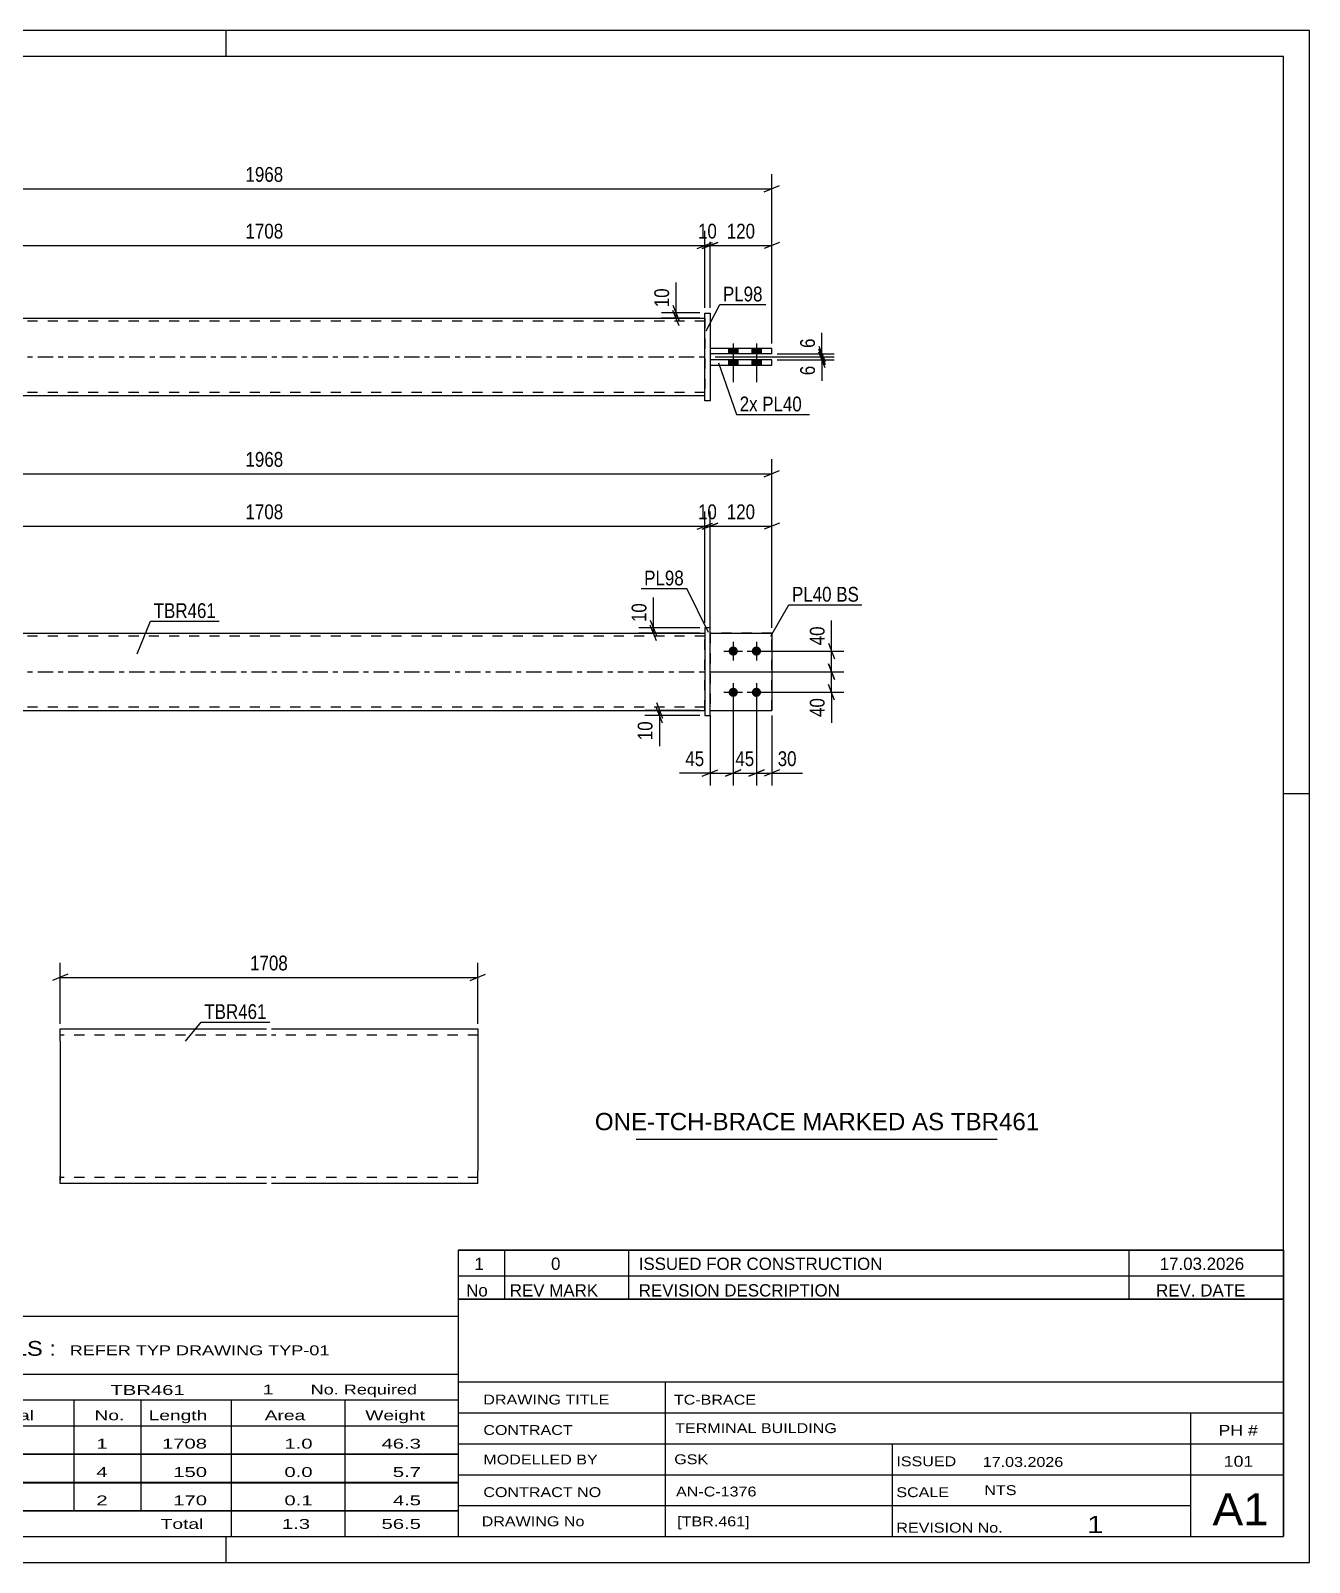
# Model space of a CAD drawing. Header units: millimetres. Extents: x 0 to 420, y 0 to 297.
# Drawn here: x 172.1 to 420, y 0 to 297 of the extents above; entities that cross this region are included whole.
import ezdxf

# ---------------------------------------------------------------- set-up
doc = ezdxf.new("R2010")
doc.units = ezdxf.units.MM
doc.linetypes.add('DXK_LINE_DOT2', pattern=[3.9198, 1.9599, -1.9599])
doc.linetypes.add('DXK_LINE_DOT3', pattern=[5.9187, 2.979, -0.9799, 0.9799, -0.9799])
doc.styles.add('Arial', font='ARIAL.TTF', dxfattribs={"height": 0.2})
doc.styles.add('Arial Narrow', font='ARIALN.TTF', dxfattribs={"height": 0.2})

# ---------------------------------------------------------------- blocks, each defined once
blk = doc.blocks.new('Unknown-581590488-1127')
at = {"color": 5, "linetype": 'Continuous'}
for p, q in [((420, 297), (0, 297)), ((210, 292), (210, 297)), ((420, 0), (420, 297)), ((415, 292), (5, 292)), ((415, 5), (415, 292)), ((420, 149), (415, 149)), ((5, 5), (415, 5)), ((210, 0), (210, 5)), ((0, 0), (420, 0))]:
    blk.add_line(p, q, dxfattribs=at)
blk = doc.blocks.new('Part-581590488-1367 - 1364')
at = {"color": 2, "linetype": 'Continuous'}
for p, q in [((302.82, 181.2), (302.82, 164.2)), ((303.82, 181.2), (302.82, 181.2)), ((303.82, 164.2), (303.82, 181.2)), ((302.82, 164.2), (303.82, 164.2))]:
    blk.add_line(p, q, dxfattribs=at)
blk = doc.blocks.new('Bolt-581590488-1379 - 1364')
at = {"linetype": 'Continuous'}
for points in [[(308.32, 177.6, -1), (308.32, 175.8, -1)], [(312.82, 177.6, -1), (312.82, 175.8, -1)], [(308.32, 169.6, -1), (308.32, 167.8, -1)], [(312.82, 169.6, -1), (312.82, 167.8, -1)]]:
    blk.add_hatch(color=1, dxfattribs=at).paths.add_polyline_path(points)
at = {"color": 1, "linetype": 'Continuous'}
for p, q in [((308.32, 178.5), (308.32, 174.9)), ((312.82, 178.5), (312.82, 174.9)), ((306.52, 176.7), (310.12, 176.7)), ((311.02, 176.7), (314.62, 176.7)), ((308.32, 170.5), (308.32, 166.9)), ((312.82, 170.5), (312.82, 166.9)), ((306.52, 168.7), (310.12, 168.7)), ((311.02, 168.7), (314.62, 168.7))]:
    blk.add_line(p, q, dxfattribs=at)
blk = doc.blocks.new('Part-581590488-1440 - 1364')
at = {"linetype": 'Continuous'}
blk.add_hatch(color=2, dxfattribs=at).paths.add_polyline_path([(162.06, 180.2), (161.26, 181.6), (162.86, 181.6)])
at = {"color": 2, "linetype": 'Continuous'}
for p, q in [((162.06, 180.2), (161.26, 181.6)), ((161.26, 181.6), (162.86, 181.6)), ((162.86, 181.6), (162.06, 180.2)), ((132.06, 180.2), (302.82, 180.2)), ((132.06, 165.2), (302.82, 165.2))]:
    blk.add_line(p, q, dxfattribs=at)
at = {"color": 7, "linetype": 'DXK_LINE_DOT2'}
for p, q in [((132.06, 165.2), (132.06, 180.2)), ((302.82, 179.6), (132.06, 179.6)), ((302.82, 165.2), (302.82, 180.2)), ((302.82, 165.8), (132.06, 165.8))]:
    blk.add_line(p, q, dxfattribs=at)
at = {"color": 7, "linetype": 'DXK_LINE_DOT3'}
blk.add_line((132.06, 172.7), (302.82, 172.7), dxfattribs=at)
at = {"color": 2, "linetype": 'Continuous'}
blk.add_circle((162.06, 181.1), 1, dxfattribs=at)
blk = doc.blocks.new('Part-581590488-1445 - 1364')
at = {"color": 2, "linetype": 'Continuous'}
for p, q in [((303.82, 180.2), (315.82, 180.2)), ((315.82, 180.2), (315.82, 165.2)), ((303.82, 165.2), (315.82, 165.2))]:
    blk.add_line(p, q, dxfattribs=at)
at = {"color": 7, "linetype": 'DXK_LINE_DOT2'}
blk.add_line((303.82, 180.2), (303.82, 165.2), dxfattribs=at)
blk = doc.blocks.new('Part-581590488-1450 - 1364')
at = {"color": 7, "linetype": 'DXK_LINE_DOT2'}
for p, q in [((315.82, 180.2), (303.82, 180.2)), ((303.82, 180.2), (303.82, 165.2)), ((315.82, 165.2), (315.82, 180.2)), ((303.82, 165.2), (315.82, 165.2))]:
    blk.add_line(p, q, dxfattribs=at)
blk = doc.blocks.new('Part-581590488-1778 - 1767')
at = {"color": 7, "linetype": 'DXK_LINE_DOT2'}
blk.add_line((303.82, 233.14), (303.82, 232.14), dxfattribs=at)
at = {"color": 2, "linetype": 'Continuous'}
for p, q in [((315.82, 233.14), (303.82, 233.14)), ((303.82, 232.14), (315.82, 232.14)), ((315.82, 232.14), (315.82, 233.14))]:
    blk.add_line(p, q, dxfattribs=at)
blk = doc.blocks.new('Part-581590488-1773 - 1767')
at = {"linetype": 'Continuous'}
blk.add_hatch(color=2, dxfattribs=at).paths.add_polyline_path([(162.06, 233.74), (161.26, 235.14), (162.86, 235.14)])
at = {"color": 2, "linetype": 'Continuous'}
for p, q in [((132.06, 241.24), (302.82, 241.24)), ((162.06, 233.74), (161.26, 235.14)), ((161.26, 235.14), (162.86, 235.14)), ((162.86, 235.14), (162.06, 233.74)), ((132.06, 226.24), (302.82, 226.24))]:
    blk.add_line(p, q, dxfattribs=at)
at = {"color": 7, "linetype": 'DXK_LINE_DOT2'}
for p, q in [((132.06, 226.24), (132.06, 241.24)), ((302.82, 240.64), (132.06, 240.64)), ((302.82, 241.24), (302.82, 226.24)), ((302.82, 226.84), (132.06, 226.84))]:
    blk.add_line(p, q, dxfattribs=at)
at = {"color": 7, "linetype": 'DXK_LINE_DOT3'}
blk.add_line((132.06, 233.74), (302.82, 233.74), dxfattribs=at)
at = {"color": 2, "linetype": 'Continuous'}
blk.add_circle((162.06, 234.64), 1, dxfattribs=at)
blk = doc.blocks.new('Part-581590488-1783 - 1767')
at = {"color": 7, "linetype": 'DXK_LINE_DOT2'}
blk.add_line((303.82, 235.34), (303.82, 234.34), dxfattribs=at)
at = {"color": 2, "linetype": 'Continuous'}
for p, q in [((315.82, 235.34), (303.82, 235.34)), ((315.82, 234.34), (315.82, 235.34)), ((315.82, 234.34), (303.82, 234.34))]:
    blk.add_line(p, q, dxfattribs=at)
blk = doc.blocks.new('Part-581590488-1788 - 1767')
at = {"color": 2, "linetype": 'Continuous'}
for p, q in [((302.82, 225.24), (302.82, 242.24)), ((302.82, 242.24), (303.82, 242.24)), ((303.82, 242.24), (303.82, 225.24)), ((303.82, 225.24), (302.82, 225.24))]:
    blk.add_line(p, q, dxfattribs=at)
blk = doc.blocks.new('Bolt-581590488-1800 - 1767')
at = {"linetype": 'Continuous'}
for points in [[(309.22, 235.34), (307.42, 235.34), (307.42, 234.34), (309.22, 234.34)], [(309.22, 235.34), (307.42, 235.34), (307.42, 234.34), (309.22, 234.34)], [(313.72, 235.34), (311.92, 235.34), (311.92, 234.34), (313.72, 234.34)], [(313.72, 235.34), (311.92, 235.34), (311.92, 234.34), (313.72, 234.34)], [(309.22, 233.14), (307.42, 233.14), (307.42, 232.14), (309.22, 232.14)], [(309.22, 233.14), (307.42, 233.14), (307.42, 232.14), (309.22, 232.14)], [(313.72, 233.14), (311.92, 233.14), (311.92, 232.14), (313.72, 232.14)], [(313.72, 233.14), (311.92, 233.14), (311.92, 232.14), (313.72, 232.14)]]:
    blk.add_hatch(color=1, dxfattribs=at).paths.add_polyline_path(points)
at = {"color": 1, "linetype": 'Continuous'}
for p, q in [((307.42, 235.34), (307.42, 234.34)), ((307.42, 235.34), (307.42, 234.34)), ((308.32, 236.34), (308.32, 228.84)), ((308.32, 236.34), (308.32, 228.84)), ((309.22, 235.34), (309.22, 234.34)), ((309.22, 235.34), (309.22, 234.34)), ((311.92, 235.34), (311.92, 234.34)), ((311.92, 235.34), (311.92, 234.34)), ((312.82, 236.34), (312.82, 228.84)), ((312.82, 236.34), (312.82, 228.84)), ((313.72, 235.34), (313.72, 234.34)), ((313.72, 235.34), (313.72, 234.34)), ((307.42, 233.14), (307.42, 232.14)), ((307.42, 233.14), (307.42, 232.14)), ((309.22, 233.14), (309.22, 232.14)), ((309.22, 233.14), (309.22, 232.14)), ((311.92, 233.14), (311.92, 232.14)), ((311.92, 233.14), (311.92, 232.14)), ((313.72, 233.14), (313.72, 232.14)), ((313.72, 233.14), (313.72, 232.14))]:
    blk.add_line(p, q, dxfattribs=at)
blk = doc.blocks.new('Part-581590488-2256 - 2248')
at = {"color": 2, "linetype": 'Continuous'}
for p, q in [((177.83, 101.03), (177.83, 103.43)), ((177.83, 103.43), (217.83, 103.43)), ((177.83, 101.03), (177.83, 74.91)), ((218.83, 103.43), (258.83, 103.43)), ((258.83, 103.43), (258.83, 103.24)), ((258.83, 103.24), (258.83, 101.03)), ((258.83, 101.03), (258.83, 75.83)), ((177.83, 73.61), (177.83, 74.91)), ((258.83, 73.43), (258.83, 75.83)), ((177.83, 73.43), (177.83, 73.61)), ((217.83, 73.43), (177.83, 73.43)), ((258.83, 73.43), (218.83, 73.43))]:
    blk.add_line(p, q, dxfattribs=at)
at = {"color": 7, "linetype": 'DXK_LINE_DOT2'}
for p, q in [((217.83, 102.23), (177.83, 102.23)), ((258.83, 102.23), (218.83, 102.23)), ((258.83, 102.72), (258.83, 101.03)), ((177.83, 74.91), (177.83, 74.13)), ((177.83, 74.63), (177.83, 74.72)), ((217.83, 74.63), (177.83, 74.63)), ((258.83, 74.63), (218.83, 74.63)), ((258.83, 74.72), (258.83, 75.37)), ((258.83, 74.63), (258.83, 74.72)), ((258.83, 74.63), (258.83, 74.72))]:
    blk.add_line(p, q, dxfattribs=at)
blk = doc.blocks.new('StraightDimension-581590488-1665 - 1364')
at = {"color": 7, "linetype": 'Continuous'}
for p, q in [((308.32, 167.7), (308.32, 150.65)), ((312.82, 167.7), (312.82, 150.65)), ((306.82, 152.45), (309.82, 153.65)), ((308.32, 153.05), (312.82, 153.05)), ((314.32, 153.65), (311.32, 152.45))]:
    blk.add_line(p, q, dxfattribs=at)
at = {"color": 0}
blk.add_wipeout([(312.99, 153.8), (312.99, 158), (308.14, 158), (308.14, 153.8)], dxfattribs=at)
at = {"color": 3, "style": 'Arial Narrow'}
blk.add_text('45', height=2.863, dxfattribs=at).set_placement((308.74, 154.4))
blk = doc.blocks.new('StraightDimension-581590488-1703 - 1364')
at = {"color": 7, "linetype": 'Continuous'}
for p, q in [((313.82, 176.7), (329.78, 176.7)), ((326.78, 178.2), (327.98, 175.2)), ((327.38, 172.7), (327.38, 176.7)), ((303.82, 172.7), (329.78, 172.7)), ((327.98, 171.2), (326.78, 174.2))]:
    blk.add_line(p, q, dxfattribs=at)
at = {"color": 0}
blk.add_wipeout([(326.63, 182.08), (322.43, 182.08), (322.43, 177.22), (326.63, 177.22)], dxfattribs=at)
at = {"color": 7, "linetype": 'Continuous'}
blk.add_line((327.38, 176.7), (327.38, 182.6), dxfattribs=at)
blk.add_line((327.38, 176.7), (327.38, 182.6), dxfattribs=at)
at = {"color": 3, "style": 'Arial Narrow'}
blk.add_text('40', height=2.863, rotation=90.0002, dxfattribs=at).set_placement((326.03, 177.82))
blk = doc.blocks.new('StraightDimension-581590488-1649 - 1364')
at = {"color": 7, "linetype": 'Continuous'}
for p, q in [((308.32, 167.7), (308.32, 150.65)), ((303.82, 164.2), (303.82, 150.65)), ((302.32, 152.45), (305.32, 153.65)), ((303.82, 153.05), (308.32, 153.05)), ((309.82, 153.65), (306.82, 152.45))]:
    blk.add_line(p, q, dxfattribs=at)
at = {"color": 0}
blk.add_wipeout([(303.29, 153.8), (303.29, 158), (298.44, 158), (298.44, 153.8)], dxfattribs=at)
at = {"color": 7, "linetype": 'Continuous'}
blk.add_line((303.82, 153.05), (297.91, 153.05), dxfattribs=at)
blk.add_line((303.82, 153.05), (297.91, 153.05), dxfattribs=at)
at = {"color": 3, "style": 'Arial Narrow'}
blk.add_text('45', height=2.863, dxfattribs=at).set_placement((299.04, 154.4))
blk = doc.blocks.new('StraightDimension-581590488-1505 - 1364')
at = {"color": 7, "linetype": 'Continuous'}
for p, q in [((302.82, 182.2), (302.82, 203.77)), ((303.82, 181.2), (303.82, 203.77)), ((301.32, 200.32), (304.32, 201.52)), ((305.32, 201.52), (302.32, 200.32)), ((302.82, 200.92), (303.82, 200.92))]:
    blk.add_line(p, q, dxfattribs=at)
at = {"color": 0}
blk.add_wipeout([(305.74, 201.67), (305.74, 205.87), (300.89, 205.87), (300.89, 201.67)], dxfattribs=at)
at = {"color": 3, "style": 'Arial Narrow'}
blk.add_text('10', height=2.863, dxfattribs=at).set_placement((301.49, 202.27))
blk = doc.blocks.new('StraightDimension-581590488-1730 - 1364')
at = {"color": 7, "linetype": 'Continuous'}
for p, q in [((301.82, 181.2), (289.99, 181.2)), ((292.24, 182.7), (293.44, 179.7)), ((293.44, 178.7), (292.24, 181.7)), ((292.84, 180.2), (292.84, 181.2)), ((301.82, 180.2), (289.99, 180.2))]:
    blk.add_line(p, q, dxfattribs=at)
at = {"color": 0}
blk.add_wipeout([(292.09, 186.58), (287.89, 186.58), (287.89, 181.72), (292.09, 181.72)], dxfattribs=at)
at = {"color": 7, "linetype": 'Continuous'}
blk.add_line((292.84, 181.2), (292.84, 187.1), dxfattribs=at)
blk.add_line((292.84, 181.2), (292.84, 187.1), dxfattribs=at)
at = {"color": 3, "style": 'Arial Narrow'}
blk.add_text('10', height=2.863, rotation=90.0002, dxfattribs=at).set_placement((291.49, 182.32))
blk = doc.blocks.new('StraightDimension-581590488-1496 - 1364')
at = {"color": 7, "linetype": 'Continuous'}
for p, q in [((132.06, 182.2), (132.06, 203.77)), ((302.82, 182.2), (302.82, 203.77)), ((133.56, 201.52), (130.56, 200.32)), ((132.06, 200.92), (302.82, 200.92)), ((301.32, 200.32), (304.32, 201.52))]:
    blk.add_line(p, q, dxfattribs=at)
at = {"color": 0}
blk.add_wipeout([(221.7, 201.67), (221.7, 205.87), (213.18, 205.87), (213.18, 201.67)], dxfattribs=at)
at = {"color": 3, "style": 'Arial Narrow'}
blk.add_text('1708', height=2.863, dxfattribs=at).set_placement((213.78, 202.27))
blk = doc.blocks.new('StraightDimension-581590488-1523 - 1364')
at = {"color": 7, "linetype": 'Continuous'}
for p, q in [((303.82, 181.2), (303.82, 203.77)), ((315.82, 181.2), (315.82, 203.77)), ((302.32, 200.32), (305.32, 201.52)), ((303.82, 200.92), (315.82, 200.92)), ((317.32, 201.52), (314.32, 200.32))]:
    blk.add_line(p, q, dxfattribs=at)
at = {"color": 0}
blk.add_wipeout([(313.16, 201.67), (313.16, 205.87), (306.47, 205.87), (306.47, 201.67)], dxfattribs=at)
at = {"color": 3, "style": 'Arial Narrow'}
blk.add_text('120', height=2.863, dxfattribs=at).set_placement((307.07, 202.27))
blk = doc.blocks.new('StraightDimension-581590488-1546 - 1364')
at = {"color": 7, "linetype": 'Continuous'}
for p, q in [((119.06, 181.2), (119.06, 213.94)), ((315.82, 181.2), (315.82, 213.94)), ((120.56, 211.69), (117.56, 210.49)), ((119.06, 211.09), (315.82, 211.09)), ((314.32, 210.49), (317.32, 211.69))]:
    blk.add_line(p, q, dxfattribs=at)
at = {"color": 0}
blk.add_wipeout([(221.7, 211.84), (221.7, 216.04), (213.18, 216.04), (213.18, 211.84)], dxfattribs=at)
at = {"color": 3, "style": 'Arial Narrow'}
blk.add_text('1968', height=2.863, dxfattribs=at).set_placement((213.78, 212.44))
blk = doc.blocks.new('StraightDimension-581590488-1640 - 1364')
at = {"color": 7, "linetype": 'Continuous'}
for p, q in [((293.42, 166.7), (294.62, 163.7)), ((301.82, 165.2), (291.17, 165.2)), ((301.82, 164.2), (291.17, 164.2)), ((294.62, 162.7), (293.42, 165.7)), ((294.02, 164.2), (294.02, 165.2))]:
    blk.add_line(p, q, dxfattribs=at)
at = {"color": 0}
blk.add_wipeout([(293.27, 163.67), (289.07, 163.67), (289.07, 158.82), (293.27, 158.82)], dxfattribs=at)
at = {"color": 7, "linetype": 'Continuous'}
blk.add_line((294.02, 164.2), (294.02, 158.29), dxfattribs=at)
blk.add_line((294.02, 164.2), (294.02, 158.29), dxfattribs=at)
at = {"color": 3, "style": 'Arial Narrow'}
blk.add_text('10', height=2.863, rotation=90.0002, dxfattribs=at).set_placement((292.67, 159.42))
blk = doc.blocks.new('StraightDimension-581590488-1675 - 1364')
at = {"color": 7, "linetype": 'Continuous'}
for p, q in [((312.82, 167.7), (312.82, 150.65)), ((315.82, 164.2), (315.82, 150.65)), ((311.32, 152.45), (314.32, 153.65)), ((312.82, 153.05), (315.82, 153.05)), ((317.32, 153.65), (314.32, 152.45))]:
    blk.add_line(p, q, dxfattribs=at)
at = {"color": 0}
blk.add_wipeout([(321.2, 153.8), (321.2, 158), (316.34, 158), (316.34, 153.8)], dxfattribs=at)
at = {"color": 7, "linetype": 'Continuous'}
blk.add_line((315.82, 153.05), (321.72, 153.05), dxfattribs=at)
blk.add_line((315.82, 153.05), (321.72, 153.05), dxfattribs=at)
at = {"color": 3, "style": 'Arial Narrow'}
blk.add_text('30', height=2.863, dxfattribs=at).set_placement((316.94, 154.4))
blk = doc.blocks.new('StraightDimension-581590488-1716 - 1364')
at = {"color": 7, "linetype": 'Continuous'}
for p, q in [((303.82, 172.7), (329.78, 172.7)), ((326.78, 174.2), (327.98, 171.2)), ((327.38, 168.7), (327.38, 172.7)), ((327.98, 167.2), (326.78, 170.2)), ((313.82, 168.7), (329.78, 168.7))]:
    blk.add_line(p, q, dxfattribs=at)
at = {"color": 0}
blk.add_wipeout([(326.63, 168.17), (322.43, 168.17), (322.43, 163.32), (326.63, 163.32)], dxfattribs=at)
at = {"color": 7, "linetype": 'Continuous'}
blk.add_line((327.38, 168.7), (327.38, 162.79), dxfattribs=at)
blk.add_line((327.38, 168.7), (327.38, 162.79), dxfattribs=at)
at = {"color": 3, "style": 'Arial Narrow'}
blk.add_text('40', height=2.863, rotation=90.0002, dxfattribs=at).set_placement((326.03, 163.92))
blk = doc.blocks.new('StraightDimension-581590488-1890 - 1767')
at = {"color": 7, "linetype": 'Continuous'}
for p, q in [((302.32, 254.74), (305.32, 255.94)), ((303.82, 243.25), (303.82, 258.19)), ((317.32, 255.94), (314.32, 254.74)), ((315.82, 236.34), (315.82, 258.19)), ((303.82, 255.34), (315.82, 255.34))]:
    blk.add_line(p, q, dxfattribs=at)
at = {"color": 0}
blk.add_wipeout([(313.16, 256.09), (313.16, 260.29), (306.47, 260.29), (306.47, 256.09)], dxfattribs=at)
at = {"color": 3, "style": 'Arial Narrow'}
blk.add_text('120', height=2.863, dxfattribs=at).set_placement((307.07, 256.69))
blk = doc.blocks.new('StraightDimension-581590488-1805 - 1767')
at = {"color": 7, "linetype": 'Continuous'}
for p, q in [((296.64, 243.75), (297.84, 240.75)), ((301.82, 242.25), (294.39, 242.25)), ((301.82, 241.24), (294.39, 241.24)), ((297.84, 239.74), (296.64, 242.74)), ((297.24, 241.24), (297.24, 242.25))]:
    blk.add_line(p, q, dxfattribs=at)
at = {"color": 0}
blk.add_wipeout([(296.49, 247.63), (292.29, 247.63), (292.29, 242.77), (296.49, 242.77)], dxfattribs=at)
at = {"color": 7, "linetype": 'Continuous'}
blk.add_line((297.24, 242.25), (297.24, 248.15), dxfattribs=at)
blk.add_line((297.24, 242.25), (297.24, 248.15), dxfattribs=at)
at = {"color": 3, "style": 'Arial Narrow'}
blk.add_text('10', height=2.863, rotation=90.0002, dxfattribs=at).set_placement((295.89, 243.37))
blk = doc.blocks.new('StraightDimension-581590488-1816 - 1767')
at = {"color": 7, "linetype": 'Continuous'}
for p, q in [((324.91, 235.84), (326.11, 232.84)), ((326.11, 232.24), (324.91, 235.24)), ((304.82, 233.74), (327.91, 233.74)), ((316.82, 234.34), (327.91, 234.34)), ((325.51, 233.74), (325.51, 234.34))]:
    blk.add_line(p, q, dxfattribs=at)
at = {"color": 0}
blk.add_wipeout([(324.76, 237.9), (320.56, 237.9), (320.56, 234.87), (324.76, 234.87)], dxfattribs=at)
at = {"color": 7, "linetype": 'Continuous'}
blk.add_line((325.51, 234.34), (325.51, 238.42), dxfattribs=at)
blk.add_line((325.51, 234.34), (325.51, 238.42), dxfattribs=at)
at = {"color": 3, "style": 'Arial Narrow'}
blk.add_text('6', height=2.86, rotation=90.0002, dxfattribs=at).set_placement((324.16, 235.47))
blk = doc.blocks.new('StraightDimension-581590488-1825 - 1767')
at = {"color": 7, "linetype": 'Continuous'}
for p, q in [((324.91, 235.24), (326.11, 232.24)), ((326.11, 231.64), (324.91, 234.64)), ((304.82, 233.74), (327.91, 233.74)), ((316.82, 233.14), (327.91, 233.14)), ((325.51, 233.14), (325.51, 233.74))]:
    blk.add_line(p, q, dxfattribs=at)
at = {"color": 0}
blk.add_wipeout([(324.76, 232.62), (320.56, 232.62), (320.56, 229.59), (324.76, 229.59)], dxfattribs=at)
at = {"color": 7, "linetype": 'Continuous'}
blk.add_line((325.51, 233.14), (325.51, 229.07), dxfattribs=at)
blk.add_line((325.51, 233.14), (325.51, 229.07), dxfattribs=at)
at = {"color": 3, "style": 'Arial Narrow'}
blk.add_text('6', height=2.86, rotation=90.0002, dxfattribs=at).set_placement((324.16, 230.19))
blk = doc.blocks.new('StraightDimension-581590488-1900 - 1767')
at = {"color": 7, "linetype": 'Continuous'}
for p, q in [((301.32, 254.74), (304.32, 255.94)), ((305.32, 255.94), (302.32, 254.74)), ((302.82, 243.25), (302.82, 258.19)), ((303.82, 243.25), (303.82, 258.19)), ((302.82, 255.34), (303.82, 255.34))]:
    blk.add_line(p, q, dxfattribs=at)
at = {"color": 0}
blk.add_wipeout([(305.74, 256.09), (305.74, 260.29), (300.89, 260.29), (300.89, 256.09)], dxfattribs=at)
at = {"color": 3, "style": 'Arial Narrow'}
blk.add_text('10', height=2.863, dxfattribs=at).set_placement((301.49, 256.69))
blk = doc.blocks.new('StraightDimension-581590488-1910 - 1767')
at = {"color": 7, "linetype": 'Continuous'}
for p, q in [((133.56, 255.94), (130.56, 254.74)), ((132.06, 243.24), (132.06, 258.19)), ((301.32, 254.74), (304.32, 255.94)), ((302.82, 243.24), (302.82, 258.19)), ((132.06, 255.34), (302.82, 255.34))]:
    blk.add_line(p, q, dxfattribs=at)
at = {"color": 0}
blk.add_wipeout([(221.7, 256.09), (221.7, 260.29), (213.18, 260.29), (213.18, 256.09)], dxfattribs=at)
at = {"color": 3, "style": 'Arial Narrow'}
blk.add_text('1708', height=2.863, dxfattribs=at).set_placement((213.78, 256.69))
blk = doc.blocks.new('StraightDimension-581590488-1941 - 1767')
at = {"color": 7, "linetype": 'Continuous'}
for p, q in [((119.06, 236.34), (119.06, 269.19)), ((315.82, 236.34), (315.82, 269.19)), ((120.56, 266.94), (117.56, 265.74)), ((119.06, 266.34), (315.82, 266.34)), ((314.32, 265.74), (317.32, 266.94))]:
    blk.add_line(p, q, dxfattribs=at)
at = {"color": 0}
blk.add_wipeout([(221.7, 267.09), (221.7, 271.29), (213.18, 271.29), (213.18, 267.09)], dxfattribs=at)
at = {"color": 3, "style": 'Arial Narrow'}
blk.add_text('1968', height=2.863, dxfattribs=at).set_placement((213.78, 267.69))
blk = doc.blocks.new('StraightDimension-581590488-2261 - 2248')
at = {"color": 7, "linetype": 'Continuous'}
for p, q in [((177.83, 104.43), (177.83, 116.28)), ((258.83, 104.43), (258.83, 116.28)), ((179.33, 114.03), (176.33, 112.83)), ((177.83, 113.43), (258.83, 113.43)), ((257.33, 112.83), (260.33, 114.03))]:
    blk.add_line(p, q, dxfattribs=at)
at = {"color": 0}
blk.add_wipeout([(222.58, 114.18), (222.58, 118.38), (214.07, 118.38), (214.07, 114.18)], dxfattribs=at)
at = {"color": 3, "style": 'Arial Narrow'}
blk.add_text('1708', height=2.863, dxfattribs=at).set_placement((214.67, 114.78))
blk = doc.blocks.new('Unknown-581590488-2968')
at = {"color": 7, "linetype": 'Continuous'}
for p, q in [((255, 51.05), (255, 5)), ((255, 51.05), (415, 51.05)), ((415, 51), (415, 5)), ((255, 35), (415, 35)), ((295.14, 35), (295.14, 5)), ((255, 29), (415, 29)), ((397, 5.05), (397, 29.05)), ((255, 23), (415, 23)), ((339.14, 23), (339.14, 5)), ((255, 17), (415, 17)), ((255, 11), (397, 11)), ((255, 5), (415, 5))]:
    blk.add_line(p, q, dxfattribs=at)
at = {"color": 7, "style": 'Arial Narrow'}
for s, height, width, p in [('DRAWING TITLE', 1.9089, 1.425378, (259.88, 30.61)), ('TC-BRACE', 1.909, 1.425378, (296.81, 30.59)), ('TERMINAL BUILDING', 1.9089, 1.425378, (297.06, 25.07)), ('CONTRACT', 1.909, 1.425378, (259.88, 24.71)), ('MODELLED BY', 1.9089, 1.425378, (259.88, 18.98)), ('GSK', 1.909, 1.425378, (296.88, 19.04)), ('ISSUED', 1.909, 1.425378, (339.94, 18.64)), ('17.03.2026', 1.909, 1.425378, (356.69, 18.52)), ('CONTRACT NO', 1.9089, 1.425378, (259.88, 12.66)), ('AN-C-1376', 1.909, 1.425378, (297.23, 12.78)), ('SCALE', 1.909, 1.425378, (339.94, 12.65)), ('A1', 6.204, 1.25, (401.24, 7.2)), ('DRAWING No', 1.909, 1.425378, (259.56, 7)), ('[TBR.461]', 1.909, 1.425378, (297.46, 6.99)), ('1', 3.34, 1.5, (376.91, 5.68)), ('REVISION No.', 1.9089, 1.425378, (339.94, 5.77))]:
    blk.add_text(s, height=height, dxfattribs=dict(at, width=width)).set_placement(p)
at = {"color": 7, "linetype": 'Continuous', "style": 'Arial Narrow'}
for s, height, width, p in [('PH #', 2.1, 1.42538, (402.4, 24.55)), ('101', 2.1, 1.42538, (403.41, 18.55)), ('NTS', 1.909, 1.425378, (357, 13.05))]:
    blk.add_text(s, height=height, dxfattribs=dict(at, width=width)).set_placement(p)
blk = doc.blocks.new('Unknown-581590488-2969')
at = {"color": 7, "linetype": 'Continuous'}
for p, q in [((255, 60.55), (415, 60.55)), ((415, 60.55), (255, 60.55)), ((255, 60.55), (255, 55.55)), ((264, 60.55), (264, 55.55)), ((288, 60.55), (288, 55.55)), ((385, 60.55), (385, 55.55)), ((415, 60.55), (415, 55.55)), ((255, 55.55), (415, 55.55)), ((255, 55.55), (255, 51.05)), ((255, 55.55), (415, 55.55)), ((264, 55.55), (264, 51.05)), ((288, 55.55), (288, 51.05)), ((385, 55.55), (385, 51.05)), ((415, 55.55), (415, 51.05)), ((415, 51.05), (255, 51.05))]:
    blk.add_line(p, q, dxfattribs=at)
at = {"color": 7, "linetype": 'Continuous', "style": 'Arial Narrow'}
for s, height, width, p in [('1', 2.39, 1.196471, (258.16, 56.7)), ('0', 2.39, 1.196471, (273, 56.7)), ('ISSUED FOR CONSTRUCTION', 2.3861, 1.196471, (290, 56.7)), ('17.03.2026', 2.386, 1.196471, (391, 56.7)), ('No', 2.386, 1.2, (256.54, 51.55)), ('REV MARK', 2.386, 1.2, (265, 51.55)), ('REVISION DESCRIPTION', 2.3861, 1.2, (290, 51.55)), ('REV. DATE', 2.386, 1.2, (390.28, 51.55))]:
    blk.add_text(s, height=height, dxfattribs=dict(at, width=width)).set_placement(p)
blk = doc.blocks.new('Unknown-581590488-2970')
at = {"color": 7, "linetype": 'Continuous'}
for p, q in [((95, 47.75), (255, 47.75)), ((95, 36.5), (95, 47.75)), ((255, 47.75), (255, 36.5)), ((95, 36.5), (255, 36.5)), ((95, 36.5), (95, 31.5)), ((255, 36.5), (255, 31.5)), ((95, 31.5), (255, 31.5)), ((95, 31.5), (95, 26.5)), ((119, 31.5), (119, 26.5)), ((154.5, 31.5), (154.5, 26.5)), ((180.5, 31.5), (180.5, 26.5)), ((193.5, 31.5), (193.5, 26.5)), ((211, 31.5), (211, 26.5)), ((233, 31.5), (233, 26.5)), ((255, 31.5), (255, 26.5)), ((95, 26.5), (255, 26.5)), ((95, 26.45), (95, 21.05)), ((95, 26.45), (255, 26.45)), ((119, 26.5), (119, 21)), ((154.5, 26.5), (154.5, 21)), ((180.5, 26.5), (180.5, 21)), ((193.5, 26.5), (193.5, 21)), ((211, 26.5), (211, 21)), ((233, 26.5), (233, 21)), ((255, 26.45), (255, 21.05)), ((95, 21.05), (255, 21.05)), ((95, 20.95), (95, 15.55)), ((95, 20.95), (255, 20.95)), ((119, 21), (119, 15.5)), ((154.5, 21), (154.5, 15.5)), ((180.5, 21), (180.5, 15.5)), ((193.5, 21), (193.5, 15.5)), ((211, 21), (211, 15.5)), ((233, 21), (233, 15.5)), ((255, 20.95), (255, 15.55)), ((95, 15.55), (255, 15.55)), ((95, 15.45), (95, 10.05)), ((95, 15.45), (255, 15.45)), ((119, 15.5), (119, 10)), ((154.5, 15.5), (154.5, 10)), ((180.5, 15.5), (180.5, 10)), ((193.5, 15.5), (193.5, 10)), ((211, 15.5), (211, 10)), ((233, 15.5), (233, 10)), ((255, 15.45), (255, 10.05)), ((95, 10.05), (255, 10.05)), ((95, 10), (255, 10)), ((95, 10), (95, 5)), ((211, 10), (211, 5)), ((233, 10), (233, 5)), ((255, 10), (255, 5)), ((95, 5), (255, 5))]:
    blk.add_line(p, q, dxfattribs=at)
at = {"color": 7, "style": 'Arial Narrow'}
for s, height, width, p in [('GENERAL NOTES & WELD DETAILS :', 2.8633, 1.4, (96.15, 40.06)), ('REFER TYP DRAWING TYP-01', 1.9089, 1.6, (179.7, 40.16)), ("MATERIAL LIST FOR ASSEMBLY MK'D", 1.9089, 1.6, (96.15, 32.56)), ('TBR461', 1.909, 1.794707, (187.59, 32.47)), ('1', 1.91, 1.794707, (217.08, 32.56)), ('No. Required', 1.9089, 1.6, (226.41, 32.56)), ('Mark', 1.909, 1.7, (96.34, 27.5)), ('Profile', 1.909, 1.7, (129.41, 27.5)), ('Material', 1.909, 1.7, (159.54, 27.56)), ('No.', 1.909, 1.7, (184.5, 27.56)), ('Length', 1.909, 1.7, (195, 27.56)), ('Area', 1.909, 1.7, (217.5, 27.56)), ('Weight', 1.909, 1.7, (237, 27.56))]:
    blk.add_text(s, height=height, dxfattribs=dict(at, width=width)).set_placement(p)
at = {"color": 7, "linetype": 'Continuous', "style": 'Arial Narrow'}
for s, height, width, p in [('TBR461', 1.909, 1.794707, (96.5, 22.06)), ('SHS150*6', 1.909, 1.794707, (121, 22.06)), ('E350', 1.909, 1.794707, (160.74, 22.06)), ('1', 1.91, 1.794707, (184.86, 22.06)), ('1708', 1.909, 1.794707, (197.58, 22.06)), ('1.0', 1.909, 1.794707, (221.32, 22.06)), ('46.3', 1.909, 1.794707, (240.14, 22.06)), ('PL40', 1.909, 1.794707, (96.5, 16.56)), ('PL10*120', 1.909, 1.794707, (121, 16.56)), ('E350', 1.909, 1.794707, (160.74, 16.56)), ('4', 1.91, 1.794707, (184.86, 16.56)), ('150', 1.909, 1.794707, (199.77, 16.56)), ('0.0', 1.909, 1.794707, (221.32, 16.56)), ('5.7', 1.909, 1.794707, (242.33, 16.56)), ('PL98', 1.909, 1.794707, (96.5, 11.06)), ('PL10*170', 1.909, 1.794707, (121, 11.06)), ('E350', 1.909, 1.794707, (160.74, 11.06)), ('2', 1.91, 1.794707, (184.86, 11.06)), ('170', 1.909, 1.794707, (199.77, 11.06)), ('0.1', 1.909, 1.794707, (221.32, 11.06)), ('4.5', 1.909, 1.794707, (242.33, 11.06)), ('Total', 1.909, 1.7, (197.33, 6.5)), ('1.3', 1.909, 1.794707, (220.83, 6.5)), ('56.5', 1.909, 1.794707, (240.14, 6.5))]:
    blk.add_text(s, height=height, dxfattribs=dict(at, width=width)).set_placement(p)
blk = doc.blocks.new('Unknown-581590488-2971')
at = {"color": 7, "linetype": 'Continuous'}
blk.add_line((289.5, 82.05), (359.5, 82.05), dxfattribs=at)
at = {"color": 7, "style": 'Arial'}
blk.add_text('ONE-TCH-BRACE MARKED AS TBR461', height=3.3428, dxfattribs=at).set_placement((281.49, 83.8))
blk = doc.blocks.new('Mark-581590488-1436 - 1364')
at = {"color": 0}
blk.add_wipeout([(208.04, 183.11), (208.04, 186.11), (195.99, 186.11), (195.99, 183.11)], dxfattribs=at)
blk.add_wipeout([(208.04, 183.11), (208.04, 186.11), (195.99, 186.11), (195.99, 183.11)], dxfattribs=at)
at = {"color": 30, "linetype": 'Continuous'}
for p, q in [((192.78, 176.17), (195.39, 182.51)), ((195.39, 182.51), (208.64, 182.51))]:
    blk.add_line(p, q, dxfattribs=at)
at = {"color": 3, "style": 'Arial Narrow'}
blk.add_text('TBR461', height=2.863, dxfattribs=at).set_placement((195.99, 183.11))
blk = doc.blocks.new('MarkSet-581590488-1752 - 1364')
at = {"color": 0}
blk.add_wipeout([(327.4, 186.28), (327.4, 189.28), (319.72, 189.28), (319.72, 186.28)], dxfattribs=at)
blk.add_wipeout([(327.4, 186.28), (327.4, 189.28), (319.72, 189.28), (319.72, 186.28)], dxfattribs=at)
at = {"color": 30, "linetype": 'Continuous'}
blk.add_line((315.62, 179.62), (319.12, 185.68), dxfattribs=at)
at = {"color": 0}
blk.add_wipeout([(332.68, 186.28), (332.68, 189.28), (328.3, 189.28), (328.3, 186.28)], dxfattribs=at)
blk.add_wipeout([(332.68, 186.28), (332.68, 189.28), (328.3, 189.28), (328.3, 186.28)], dxfattribs=at)
at = {"color": 30, "linetype": 'Continuous'}
blk.add_line((319.12, 185.68), (333.28, 185.68), dxfattribs=at)
at = {"color": 3, "style": 'Arial Narrow'}
for s, p in [('PL40', (319.72, 186.28)), ('BS', (328.3, 186.28))]:
    blk.add_text(s, height=2.863, dxfattribs=at).set_placement(p)
blk = doc.blocks.new('Mark-581590488-2734 - 1364')
at = {"color": 0}
blk.add_wipeout([(298.73, 189.43), (298.73, 192.43), (291.06, 192.43), (291.06, 189.43)], dxfattribs=at)
blk.add_wipeout([(298.73, 189.43), (298.73, 192.43), (291.06, 192.43), (291.06, 189.43)], dxfattribs=at)
at = {"color": 30, "linetype": 'Continuous'}
for p in [(290.46, 188.83), (303.52, 180.28)]:
    blk.add_line(p, (299.33, 188.83), dxfattribs=at)
at = {"color": 3, "style": 'Arial Narrow'}
blk.add_text('PL98', height=2.863, dxfattribs=at).set_placement((291.06, 189.43))
blk = doc.blocks.new('Mark-581590488-1784 - 1767')
at = {"color": 0}
blk.add_wipeout([(314.01, 244.5), (314.01, 247.5), (306.33, 247.5), (306.33, 244.5)], dxfattribs=at)
blk.add_wipeout([(314.01, 244.5), (314.01, 247.5), (306.33, 247.5), (306.33, 244.5)], dxfattribs=at)
at = {"color": 30, "linetype": 'Continuous'}
for p, q in [((303.05, 238.82), (305.73, 243.9)), ((305.73, 243.9), (314.61, 243.9))]:
    blk.add_line(p, q, dxfattribs=at)
at = {"color": 3, "style": 'Arial Narrow'}
blk.add_text('PL98', height=2.863, dxfattribs=at).set_placement((306.33, 244.5))
blk = doc.blocks.new('MarkSet-581590488-1973 - 1767')
at = {"color": 0}
blk.add_wipeout([(313.04, 223.18), (313.04, 226.18), (309.57, 226.18), (309.57, 223.18)], dxfattribs=at)
blk.add_wipeout([(313.04, 223.18), (313.04, 226.18), (309.57, 226.18), (309.57, 223.18)], dxfattribs=at)
at = {"color": 30, "linetype": 'Continuous'}
blk.add_line((305.44, 232.6), (308.97, 222.58), dxfattribs=at)
at = {"color": 0}
blk.add_wipeout([(321.62, 223.18), (321.62, 226.18), (313.94, 226.18), (313.94, 223.18)], dxfattribs=at)
blk.add_wipeout([(321.62, 223.18), (321.62, 226.18), (313.94, 226.18), (313.94, 223.18)], dxfattribs=at)
at = {"color": 30, "linetype": 'Continuous'}
blk.add_line((308.97, 222.58), (323.12, 222.58), dxfattribs=at)
at = {"color": 3, "style": 'Arial Narrow'}
for s, p in [('2x', (309.57, 223.18)), ('PL40', (313.94, 223.18))]:
    blk.add_text(s, height=2.863, dxfattribs=at).set_placement(p)
blk = doc.blocks.new('Mark-581590488-2252 - 2248')
at = {"color": 0}
blk.add_wipeout([(217.86, 105.36), (217.86, 108.36), (205.8, 108.36), (205.8, 105.36)], dxfattribs=at)
blk.add_wipeout([(217.86, 105.36), (217.86, 108.36), (205.8, 108.36), (205.8, 105.36)], dxfattribs=at)
at = {"color": 30, "linetype": 'Continuous'}
for p, q in [((202.13, 101.06), (205.2, 104.76)), ((205.2, 104.76), (218.46, 104.76))]:
    blk.add_line(p, q, dxfattribs=at)
at = {"color": 3, "style": 'Arial Narrow'}
blk.add_text('TBR461', height=2.863, dxfattribs=at).set_placement((205.8, 105.36))

msp = doc.modelspace()

# ---------------------------------------------------------------- block references
for name in ['Unknown-581590488-1127', 'Part-581590488-1773 - 1767', 'Part-581590488-1788 - 1767', 'Part-581590488-1783 - 1767', 'Bolt-581590488-1800 - 1767', 'Part-581590488-1778 - 1767', 'Part-581590488-1440 - 1364', 'Part-581590488-1367 - 1364', 'Part-581590488-1445 - 1364', 'Part-581590488-1450 - 1364', 'Bolt-581590488-1379 - 1364', 'Part-581590488-2256 - 2248', 'Unknown-581590488-2971', 'Unknown-581590488-2969', 'Unknown-581590488-2968', 'Unknown-581590488-2970']:
    msp.add_blockref(name, (0, 0))

# ---------------------------------------------------------------- next in the draw order: block references
for name in ['StraightDimension-581590488-1890 - 1767', 'StraightDimension-581590488-1703 - 1364', 'StraightDimension-581590488-1665 - 1364', 'StraightDimension-581590488-2261 - 2248']:
    msp.add_blockref(name, (0, 0))

# ---------------------------------------------------------------- next in the draw order: block references
for name in ['StraightDimension-581590488-1805 - 1767', 'StraightDimension-581590488-1816 - 1767', 'StraightDimension-581590488-1505 - 1364', 'StraightDimension-581590488-1649 - 1364', 'StraightDimension-581590488-1675 - 1364', 'Mark-581590488-2252 - 2248']:
    msp.add_blockref(name, (0, 0))

# ---------------------------------------------------------------- next in the draw order: block references
for name in ['StraightDimension-581590488-1900 - 1767', 'StraightDimension-581590488-1825 - 1767', 'StraightDimension-581590488-1730 - 1364', 'StraightDimension-581590488-1716 - 1364', 'StraightDimension-581590488-1640 - 1364']:
    msp.add_blockref(name, (0, 0))

# ---------------------------------------------------------------- next in the draw order: block references
for name in ['StraightDimension-581590488-1910 - 1767', 'MarkSet-581590488-1973 - 1767', 'StraightDimension-581590488-1496 - 1364']:
    msp.add_blockref(name, (0, 0))

# ---------------------------------------------------------------- next in the draw order: block references
for name in ['StraightDimension-581590488-1941 - 1767', 'StraightDimension-581590488-1523 - 1364']:
    msp.add_blockref(name, (0, 0))

# ---------------------------------------------------------------- next in the draw order: block references
for name in ['Mark-581590488-1784 - 1767', 'StraightDimension-581590488-1546 - 1364']:
    msp.add_blockref(name, (0, 0))

# ---------------------------------------------------------------- next in the draw order: block references
for name in ['Mark-581590488-2734 - 1364', 'MarkSet-581590488-1752 - 1364', 'Mark-581590488-1436 - 1364']:
    msp.add_blockref(name, (0, 0))

doc.saveas('drawing.dxf')
